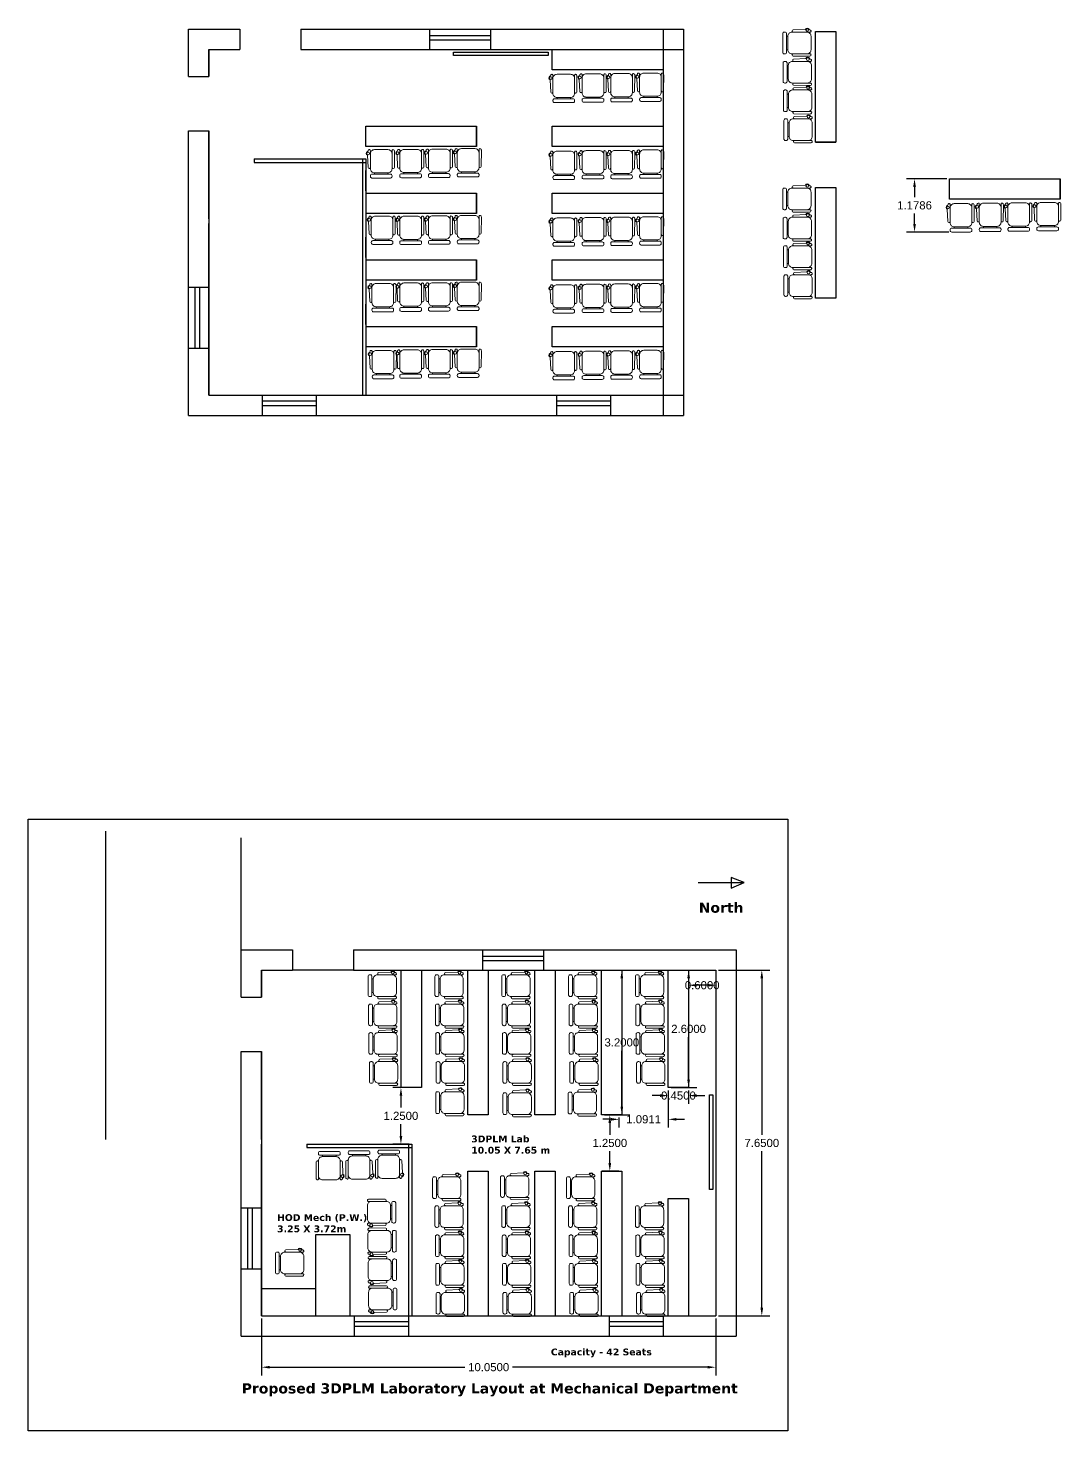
# Model space of a CAD drawing. Header units: inches. Extents: x 3 to 174, y -42 to 17.
# Drawn here: x 17.49 to 40.35, y -41.75 to -10.7 of the extents above; entities that cross this region are included whole.
import ezdxf

# ---------------------------------------------------------------- set-up
doc = ezdxf.new("R2010")
doc.units = ezdxf.units.IN
doc.header["$MEASUREMENT"] = 0
doc.layers.add('FUR', color=1, linetype='Continuous', lineweight=15)
doc.layers.add('FURN', color=10, linetype='Continuous', lineweight=9)
doc.styles.get("Standard").update_dxf_attribs({"font": 'arial.ttf'})
doc.dimstyles.get("Standard").update_dxf_attribs({"dimtxt": 0.18, "dimasz": 0.18, "dimexe": 0.18, "dimexo": 0.0625, "dimgap": 0.09, "dimtad": 0, "dimtih": 1, "dimtoh": 1, "dimdec": 4, "dimzin": 0, "dimdsep": 46, "dimtxsty": 'Standard', "dimcen": 0.09, "dimadec": 0, "dimazin": 0, "dimtfac": 1, "dimtdec": 4, "dimtofl": 0, "dimtmove": 0, "dimatfit": 3, "dimfxl": 1, "dimtolj": 1, "dimtzin": 0, "dimarcsym": 0})

# ---------------------------------------------------------------- blocks, each defined once
blk = doc.blocks.new('CINE CHAIR')
at = {"layer": 'FUR', "color": 48, "lineweight": 0}
for p, q in [((448043.776, 57308.306), (448043.8, 57308.306)), ((448043.776, 57308.058), (448043.8, 57308.058))]:
    blk.add_line(p, q, dxfattribs=at)
blk.add_lwpolyline([(448043.45, 57308.434), (448043.678, 57308.423, -0.388092), (448043.695, 57308.404), (448043.695, 57308.401, -0.414214), (448043.676, 57308.382), (448043.367, 57308.382, -0.414214), (448043.348, 57308.401), (448043.348, 57308.404, -0.491313), (448043.377, 57308.423), (448043.384, 57308.436)], format="xyb", dxfattribs=at)
for points in [[(448043.424, 57308.382), (448043.7, 57308.382, -0.414214), (448043.776, 57308.306), (448043.776, 57308.058, -0.414214), (448043.7, 57307.982), (448043.424, 57307.982, -0.414214), (448043.348, 57308.058), (448043.348, 57308.306, -0.414214)], [(448043.828, 57308.382), (448043.842, 57308.382, -0.414214), (448043.871, 57308.353), (448043.871, 57308.01, -0.414214), (448043.842, 57307.982), (448043.828, 57307.982, -0.414214), (448043.8, 57308.01), (448043.8, 57308.353, -0.414214)], [(448043.379, 57307.938), (448043.678, 57307.94, 0.393133), (448043.695, 57307.959), (448043.695, 57307.963, 0.414214), (448043.676, 57307.982), (448043.367, 57307.982, 0.414214), (448043.348, 57307.963), (448043.348, 57307.966, 0.435766)]]:
    blk.add_lwpolyline(points, format="xyb", close=True, dxfattribs=at)
blk.add_circle((448043.417, 57308.422), 0.0249, dxfattribs=at)
blk.add_arc((448043.417, 57308.422), 0.0356, 19.6628, 156.9494, dxfattribs=at)
blk = doc.blocks.new('*D15')
at = {"color": 0, "lineweight": -2}
for p, q in [((37.824, -14.033), (36.932, -14.033)), ((37.112, -14.213), (37.112, -14.441)), ((37.112, -15.032), (37.112, -14.804)), ((37.872, -15.212), (36.932, -15.212))]:
    blk.add_line(p, q, dxfattribs=at)
at = {"color": 0}
for points in [[(37.082, -14.213), (37.142, -14.213), (37.112, -14.033)], [(37.082, -15.032), (37.142, -15.032), (37.112, -15.212)]]:
    blk.add_solid(points, dxfattribs=at)
at = {"layer": 'Defpoints', "color": 0}
for p in [(37.887, -14.033), (37.112, -15.212), (37.934, -15.212)]:
    blk.add_point(p, dxfattribs=at)
at = {"color": 0, "insert": (37.112, -14.623), "char_height": 0.18, "attachment_point": 5}
blk.add_mtext('\\A1;1.1786', dxfattribs=at)
blk = doc.blocks.new('*D16')
at = {"color": 0, "lineweight": -2}
for p, q in [((22.662, -39.26), (22.662, -40.515)), ((32.712, -39.26), (32.712, -40.515)), ((22.842, -40.335), (27.163, -40.335)), ((32.532, -40.335), (28.212, -40.335))]:
    blk.add_line(p, q, dxfattribs=at)
at = {"color": 0}
for points in [[(22.842, -40.305), (22.842, -40.365), (22.662, -40.335)], [(32.532, -40.305), (32.532, -40.365), (32.712, -40.335)]]:
    blk.add_solid(points, dxfattribs=at)
at = {"layer": 'Defpoints', "color": 0}
for p in [(22.662, -39.198), (32.712, -39.198), (32.712, -40.335)]:
    blk.add_point(p, dxfattribs=at)
at = {"color": 0, "insert": (27.687, -40.335), "char_height": 0.18, "attachment_point": 5}
blk.add_mtext('\\A1;10.0500', dxfattribs=at)
blk = doc.blocks.new('*D17')
at = {"color": 0, "lineweight": -2}
for p, q in [((32.775, -31.548), (33.912, -31.548)), ((33.732, -31.728), (33.732, -35.191)), ((33.732, -39.018), (33.732, -35.555)), ((32.775, -39.198), (33.912, -39.198))]:
    blk.add_line(p, q, dxfattribs=at)
at = {"color": 0}
for points in [[(33.702, -31.728), (33.762, -31.728), (33.732, -31.548)], [(33.702, -39.018), (33.762, -39.018), (33.732, -39.198)]]:
    blk.add_solid(points, dxfattribs=at)
at = {"layer": 'Defpoints', "color": 0}
for p in [(32.712, -31.548), (33.732, -31.548), (32.712, -39.198)]:
    blk.add_point(p, dxfattribs=at)
at = {"color": 0, "insert": (33.732, -35.373), "char_height": 0.18, "attachment_point": 5}
blk.add_mtext('\\A1;7.6500', dxfattribs=at)
blk = doc.blocks.new('*D18')
at = {"color": 0, "lineweight": -2}
for p, q in [((32.112, -31.61), (32.112, -32.062)), ((32.712, -31.61), (32.712, -32.062)), ((32.532, -31.882), (32.292, -31.882))]:
    blk.add_line(p, q, dxfattribs=at)
at = {"color": 0}
for points in [[(32.292, -31.852), (32.292, -31.912), (32.112, -31.882)], [(32.532, -31.852), (32.532, -31.912), (32.712, -31.882)]]:
    blk.add_solid(points, dxfattribs=at)
at = {"layer": 'Defpoints', "color": 0}
for p in [(32.112, -31.548), (32.712, -31.548), (32.112, -31.882)]:
    blk.add_point(p, dxfattribs=at)
at = {"color": 0, "insert": (32.412, -31.882), "char_height": 0.18, "attachment_point": 5}
blk.add_mtext('\\A1;0.6000', dxfattribs=at)
blk = doc.blocks.new('*D19')
at = {"color": 0, "lineweight": -2}
for p, q in [((30.571, -34.748), (30.188, -34.748)), ((30.368, -34.928), (30.368, -35.191)), ((30.368, -35.818), (30.368, -35.555)), ((30.571, -35.998), (30.188, -35.998))]:
    blk.add_line(p, q, dxfattribs=at)
at = {"color": 0}
for points in [[(30.338, -34.928), (30.398, -34.928), (30.368, -34.748)], [(30.338, -35.818), (30.398, -35.818), (30.368, -35.998)]]:
    blk.add_solid(points, dxfattribs=at)
at = {"layer": 'Defpoints', "color": 0}
for p in [(30.634, -34.748), (30.368, -35.998), (30.634, -35.998)]:
    blk.add_point(p, dxfattribs=at)
at = {"color": 0, "insert": (30.368, -35.373), "char_height": 0.18, "attachment_point": 5}
blk.add_mtext('\\A1;1.2500', dxfattribs=at)
blk = doc.blocks.new('*D20')
at = {"color": 0, "lineweight": -2}
for p, q in [((26.136, -34.148), (25.565, -34.148)), ((25.745, -34.328), (25.745, -34.591)), ((25.745, -35.218), (25.745, -34.955)), ((25.925, -35.398), (25.565, -35.398))]:
    blk.add_line(p, q, dxfattribs=at)
at = {"color": 0}
for points in [[(25.715, -34.328), (25.775, -34.328), (25.745, -34.148)], [(25.715, -35.218), (25.775, -35.218), (25.745, -35.398)]]:
    blk.add_solid(points, dxfattribs=at)
at = {"layer": 'Defpoints', "color": 0}
for p in [(26.198, -34.148), (25.745, -35.398), (25.987, -35.398)]:
    blk.add_point(p, dxfattribs=at)
at = {"color": 0, "insert": (25.745, -34.773), "char_height": 0.18, "attachment_point": 5}
blk.add_mtext('\\A1;1.2500', dxfattribs=at)
blk = doc.blocks.new('*D21')
at = {"color": 0, "lineweight": -2}
for p, q in [((31.482, -34.324), (31.302, -34.324)), ((31.662, -34.21), (31.662, -34.504)), ((32.112, -34.21), (32.112, -34.504)), ((32.292, -34.324), (32.472, -34.324))]:
    blk.add_line(p, q, dxfattribs=at)
at = {"color": 0}
for points in [[(31.482, -34.294), (31.482, -34.354), (31.662, -34.324)], [(32.292, -34.294), (32.292, -34.354), (32.112, -34.324)]]:
    blk.add_solid(points, dxfattribs=at)
at = {"layer": 'Defpoints', "color": 0}
for p in [(31.662, -34.148), (32.112, -34.148), (32.112, -34.324)]:
    blk.add_point(p, dxfattribs=at)
at = {"color": 0, "insert": (31.887, -34.324), "char_height": 0.18, "attachment_point": 5}
blk.add_mtext('\\A1;0.4500', dxfattribs=at)
blk = doc.blocks.new('*D22')
at = {"color": 0, "lineweight": -2}
for p, q in [((31.662, -34.21), (31.662, -35.029)), ((30.391, -34.849), (30.211, -34.849)), ((30.571, -34.81), (30.571, -35.029)), ((31.842, -34.849), (32.022, -34.849))]:
    blk.add_line(p, q, dxfattribs=at)
at = {"color": 0}
for points in [[(30.391, -34.819), (30.391, -34.879), (30.571, -34.849)], [(31.842, -34.819), (31.842, -34.879), (31.662, -34.849)]]:
    blk.add_solid(points, dxfattribs=at)
at = {"layer": 'Defpoints', "color": 0}
for p in [(31.662, -34.148), (30.571, -34.748), (31.662, -34.849)]:
    blk.add_point(p, dxfattribs=at)
at = {"color": 0, "insert": (31.117, -34.849), "char_height": 0.18, "attachment_point": 5}
blk.add_mtext('\\A1;1.0911', dxfattribs=at)
blk = doc.blocks.new('*D23')
at = {"color": 0, "lineweight": -2}
for p, q in [((31.725, -31.548), (32.292, -31.548)), ((32.112, -31.728), (32.112, -32.666)), ((32.112, -33.968), (32.112, -33.03)), ((31.725, -34.148), (32.292, -34.148))]:
    blk.add_line(p, q, dxfattribs=at)
at = {"color": 0}
for points in [[(32.082, -31.728), (32.142, -31.728), (32.112, -31.548)], [(32.082, -33.968), (32.142, -33.968), (32.112, -34.148)]]:
    blk.add_solid(points, dxfattribs=at)
at = {"layer": 'Defpoints', "color": 0}
for p in [(31.662, -31.548), (31.662, -34.148), (32.112, -34.148)]:
    blk.add_point(p, dxfattribs=at)
at = {"color": 0, "insert": (32.112, -32.848), "char_height": 0.18, "attachment_point": 5}
blk.add_mtext('\\A1;2.6000', dxfattribs=at)
blk = doc.blocks.new('*D24')
at = {"color": 0, "lineweight": -2}
for p, q in [((30.246, -31.548), (30.814, -31.548)), ((30.634, -31.728), (30.634, -32.966)), ((30.634, -34.568), (30.634, -33.33)), ((30.251, -34.748), (30.814, -34.748))]:
    blk.add_line(p, q, dxfattribs=at)
at = {"color": 0}
for points in [[(30.604, -31.728), (30.664, -31.728), (30.634, -31.548)], [(30.604, -34.568), (30.664, -34.568), (30.634, -34.748)]]:
    blk.add_solid(points, dxfattribs=at)
at = {"layer": 'Defpoints', "color": 0}
for p in [(30.184, -31.548), (30.188, -34.748), (30.634, -34.748)]:
    blk.add_point(p, dxfattribs=at)
at = {"color": 0, "insert": (30.634, -33.148), "char_height": 0.18, "attachment_point": 5}
blk.add_mtext('\\A1;3.2000', dxfattribs=at)

msp = doc.modelspace()

# ---------------------------------------------------------------- linework, layer by layer
for p, q in [((21.04581, -10.72064), (22.18204, -10.72064)), ((21.04581, -11.77064), (21.04581, -10.72064)), ((22.18204, -10.72064), (22.18204, -11.17064)), ((23.53204, -10.72064), (23.53204, -11.17064)), ((23.53204, -10.72064), (31.99581, -10.72064)), ((26.38101, -10.72064), (26.38101, -11.17064)), ((26.38101, -10.86057), (27.73101, -10.86057)), ((27.73101, -10.72064), (27.73101, -11.17064)), ((31.54581, -10.72064), (31.54581, -19.27064)), ((31.99581, -10.72064), (31.99581, -19.27064)), ((34.92254, -10.77643), (35.37254, -10.77643)), ((34.92254, -13.22643), (34.92254, -10.77643)), ((35.37254, -10.77643), (35.37254, -13.22643)), ((21.49581, -11.17064), (22.18204, -11.17064)), ((21.49581, -11.17064), (22.18204, -11.17064)), ((21.49581, -11.17064), (21.49581, -11.77064)), ((21.49581, -11.77064), (21.49581, -11.17064)), ((23.53204, -11.17064), (25.19581, -11.17064)), ((23.53204, -11.17064), (25.19581, -11.17064)), ((25.19581, -11.17064), (31.99581, -11.17064)), ((26.38101, -10.96057), (27.73101, -10.96057)), ((29.09581, -11.62064), (29.09581, -11.17064)), ((29.09581, -11.17064), (31.54581, -11.17064)), ((31.54581, -11.17064), (31.54581, -11.62064)), ((26.90664, -11.30846), (26.90664, -11.23346)), ((26.90664, -11.23346), (29.00664, -11.23346)), ((29.00664, -11.30846), (26.90664, -11.30846)), ((29.00664, -11.23346), (29.00664, -11.30846)), ((21.04581, -11.77064), (21.49581, -11.77064)), ((31.54581, -11.62064), (29.09581, -11.62064)), ((31.54581, -12.37064), (31.54581, -12.82064)), ((21.04581, -14.92064), (21.04581, -12.97064)), ((21.04581, -12.97064), (21.49581, -12.97064)), ((21.49581, -14.92064), (21.49581, -12.97064)), ((21.49581, -12.97064), (21.49581, -18.82064)), ((24.97081, -13.32064), (24.97081, -12.87064)), ((24.97081, -12.87064), (27.42081, -12.87064)), ((27.42081, -13.32064), (27.42081, -12.87064)), ((27.42081, -12.87064), (27.42081, -13.32064)), ((29.09581, -13.32064), (29.09581, -12.87064)), ((29.09581, -12.87064), (31.54581, -12.87064)), ((27.42081, -13.32064), (24.97081, -13.32064)), ((31.54581, -13.32064), (29.09581, -13.32064)), ((34.92254, -13.22643), (35.37254, -13.22643)), ((35.37254, -13.22643), (34.92254, -13.22643)), ((22.49581, -13.59564), (24.97081, -13.59564)), ((22.49581, -13.59564), (22.49581, -13.67064)), ((24.89581, -13.59564), (24.89581, -18.82064)), ((24.97081, -13.59564), (24.97081, -18.82064)), ((22.49581, -13.67064), (24.97081, -13.67064)), ((24.97081, -14.29924), (24.97081, -13.84924)), ((31.54581, -13.84924), (31.54581, -14.29924)), ((34.92254, -14.22643), (35.37254, -14.22643)), ((34.92254, -16.67643), (34.92254, -14.22643)), ((35.37254, -14.22643), (35.37254, -16.67643)), ((37.88689, -14.48326), (37.88689, -14.03326)), ((37.88689, -14.03326), (40.33689, -14.03326)), ((40.33689, -14.48326), (40.33689, -14.03326)), ((40.33689, -14.03326), (40.33689, -14.48326)), ((24.97081, -14.34924), (27.42081, -14.34924)), ((27.42081, -14.79924), (27.42081, -14.34924)), ((27.42081, -14.34924), (27.42081, -14.79924)), ((29.09581, -14.79924), (29.09581, -14.34924)), ((29.09581, -14.34924), (31.54581, -14.34924)), ((40.33689, -14.48326), (37.88689, -14.48326)), ((27.42081, -14.79924), (24.97081, -14.79924)), ((31.54581, -14.79924), (29.09581, -14.79924)), ((21.04581, -19.27064), (21.04581, -14.92064)), ((21.49581, -18.82064), (21.49581, -15.02064)), ((24.97081, -15.77783), (24.97081, -15.32783)), ((31.54581, -15.32783), (31.54581, -15.77783)), ((24.97081, -15.82783), (27.42081, -15.82783)), ((27.42081, -16.27783), (27.42081, -15.82783)), ((27.42081, -15.82783), (27.42081, -16.27783)), ((29.09581, -16.27783), (29.09581, -15.82783)), ((29.09581, -15.82783), (31.54581, -15.82783)), ((21.49581, -16.4403), (21.04581, -16.4403)), ((21.18545, -16.4403), (21.18545, -17.7903)), ((21.28545, -16.4403), (21.28545, -17.7903)), ((27.42081, -16.27783), (24.97081, -16.27783)), ((31.54581, -16.27783), (29.09581, -16.27783)), ((35.37254, -16.67643), (34.92254, -16.67643)), ((24.97081, -17.25643), (24.97081, -16.80643)), ((31.54581, -16.80643), (31.54581, -17.25643)), ((24.97081, -17.30643), (27.42081, -17.30643)), ((27.42081, -17.75643), (27.42081, -17.30643)), ((27.42081, -17.30643), (27.42081, -17.75643)), ((29.09581, -17.75643), (29.09581, -17.30643)), ((29.09581, -17.30643), (31.54581, -17.30643)), ((21.49581, -17.7903), (21.04581, -17.7903)), ((27.42081, -17.75643), (24.97081, -17.75643)), ((31.54581, -17.75643), (29.09581, -17.75643)), ((21.49581, -18.82064), (31.99581, -18.82064)), ((22.67109, -18.82064), (22.67109, -19.27064)), ((23.87109, -18.82064), (23.87109, -19.27064)), ((29.18561, -18.82064), (29.18561, -19.27064)), ((30.38561, -18.82064), (30.38561, -19.27064)), ((22.67109, -18.94806), (23.87109, -18.94806)), ((22.67109, -19.04806), (23.87109, -19.04806)), ((29.18561, -18.94806), (30.38561, -18.94806)), ((29.18561, -19.04806), (30.38561, -19.04806)), ((21.04581, -19.27064), (31.99581, -19.27064)), ((19.21248, -33.34794), (19.21248, -28.47487)), ((22.21248, -31.09794), (22.21248, -28.61688)), ((32.32627, -29.60457), (33.3431, -29.60457)), ((33.3431, -29.60457), (33.05492, -29.49484)), ((33.05492, -29.49484), (33.05492, -29.73419)), ((33.05492, -29.73419), (33.3431, -29.60457)), ((22.21248, -32.14794), (22.21248, -31.09794)), ((22.21248, -31.09794), (23.34872, -31.09794)), ((23.34872, -31.09794), (23.34872, -31.54794)), ((24.69872, -31.09794), (33.16248, -31.09794)), ((24.69872, -31.09794), (24.69872, -31.54794)), ((27.54769, -31.09794), (27.54769, -31.54794)), ((27.54769, -31.23786), (28.89769, -31.23786)), ((27.54769, -31.33786), (28.89769, -31.33786)), ((28.89769, -31.09794), (28.89769, -31.54794)), ((33.16248, -31.09794), (33.16248, -39.64794)), ((22.66248, -32.14794), (22.66248, -31.54794)), ((22.66248, -31.54794), (23.34872, -31.54794)), ((22.66248, -31.54794), (23.34872, -31.54794)), ((22.66248, -31.54794), (22.66248, -32.14794)), ((24.69872, -31.54794), (23.34872, -31.54794)), ((24.69872, -31.54794), (26.36248, -31.54794)), ((24.69872, -31.54794), (26.36248, -31.54794)), ((25.74809, -34.14794), (25.74809, -31.54794)), ((26.19809, -31.54794), (26.19809, -34.14794)), ((26.19809, -31.54794), (26.19809, -34.14794)), ((26.36248, -31.54794), (32.71248, -31.54794)), ((27.22669, -31.54794), (27.67669, -31.54794)), ((27.22669, -34.74794), (27.22669, -31.54794)), ((27.67669, -31.54794), (27.67669, -34.74794)), ((28.70529, -31.54794), (29.15529, -31.54794)), ((28.70529, -34.74794), (28.70529, -31.54794)), ((29.15529, -31.54794), (29.15529, -34.74794)), ((30.18389, -31.54794), (30.63389, -31.54794)), ((30.18389, -34.74794), (30.18389, -31.54794)), ((30.63389, -31.54794), (30.63389, -34.74794)), ((31.66248, -31.54794), (32.11248, -31.54794)), ((31.66248, -34.14794), (31.66248, -31.54794)), ((32.11248, -31.54794), (32.11248, -34.14794)), ((32.71248, -31.54794), (32.71248, -39.19794)), ((22.21248, -32.14794), (22.66248, -32.14794)), ((32.71248, -32.74794), (32.71248, -33.19794)), ((19.21248, -35.29794), (19.21248, -33.34794)), ((22.21248, -35.29794), (22.21248, -33.34794)), ((22.21248, -33.34794), (22.66248, -33.34794)), ((22.66248, -35.29794), (22.66248, -33.34794)), ((22.66248, -33.34794), (22.66248, -39.19794)), ((26.19809, -34.14794), (25.74809, -34.14794)), ((32.11248, -34.14794), (31.66248, -34.14794)), ((32.57211, -36.40438), (32.57211, -34.30438)), ((32.57211, -34.30438), (32.64711, -34.30438)), ((32.64711, -34.30438), (32.64711, -36.40438)), ((32.71248, -34.22654), (32.71248, -34.67654)), ((27.67669, -34.74794), (27.22669, -34.74794)), ((29.15529, -34.74794), (28.70529, -34.74794)), ((30.63389, -34.74794), (30.18389, -34.74794)), ((22.21248, -39.64794), (22.21248, -35.29794)), ((22.66248, -39.19794), (22.66248, -35.39794)), ((23.66248, -35.39794), (23.66248, -35.47294)), ((23.66248, -35.39794), (25.98748, -35.39794)), ((23.66248, -35.47294), (25.98748, -35.47294)), ((25.91248, -35.39794), (25.91248, -39.19794)), ((25.91248, -35.39794), (25.91248, -39.19794)), ((25.98748, -35.39794), (25.98748, -39.19794)), ((27.22669, -39.19794), (27.22669, -35.99794)), ((27.22669, -35.99794), (27.67669, -35.99794)), ((27.67669, -35.99794), (27.67669, -39.19794)), ((28.70529, -39.19794), (28.70529, -35.99794)), ((28.70529, -35.99794), (29.15529, -35.99794)), ((29.15529, -35.99794), (29.15529, -39.19794)), ((30.18389, -39.19794), (30.18389, -35.99794)), ((30.18389, -35.99794), (30.63389, -35.99794)), ((30.63389, -35.99794), (30.63389, -39.19794)), ((32.71248, -35.70513), (32.71248, -36.15513)), ((31.66248, -39.19794), (31.66248, -36.59794)), ((31.66248, -36.59794), (32.11248, -36.59794)), ((32.11248, -36.59794), (32.11248, -39.19794)), ((32.64711, -36.40438), (32.57211, -36.40438)), ((22.66248, -36.8176), (22.21248, -36.8176)), ((22.35213, -36.8176), (22.35213, -38.1676)), ((22.45213, -36.8176), (22.45213, -38.1676)), ((32.71248, -37.18373), (32.71248, -37.63373)), ((23.86248, -39.19794), (23.86248, -37.39794)), ((23.86248, -37.39794), (24.61248, -37.39794)), ((24.61248, -37.39794), (24.61248, -39.19794)), ((22.66248, -38.1676), (22.21248, -38.1676)), ((23.86248, -38.59794), (22.66248, -38.59794)), ((23.86248, -39.19794), (23.86248, -38.59794)), ((22.66248, -39.19794), (32.71248, -39.19794)), ((22.66248, -39.19794), (23.86248, -39.19794)), ((24.71248, -39.19794), (24.71248, -39.64794)), ((24.71248, -39.32536), (25.91248, -39.32536)), ((24.71248, -39.42536), (25.91248, -39.42536)), ((25.91248, -39.19794), (25.91248, -39.64794)), ((30.35229, -39.19794), (30.35229, -39.64794)), ((30.35229, -39.32536), (31.55229, -39.32536)), ((30.35229, -39.42536), (31.55229, -39.42536)), ((31.55229, -39.19794), (31.55229, -39.64794)), ((22.21248, -39.64794), (33.16248, -39.64794))]:
    msp.add_line(p, q)
msp.add_lwpolyline([(17.49306, -28.20276), (34.305, -28.20276), (34.305, -41.74545), (17.49306, -41.74545)], close=True)

# ---------------------------------------------------------------- block references
at = {"layer": 'FURN', "yscale": 1.200000000000003, "zscale": 1.2}
for p, xscale, rotation in [((537687.86698, -68772.80956), -1.200000000000009, 0.0008565926002912505), ((537687.87756, -68773.4557), -1.200000000000009, 0.0008565926002912505), ((68791.12894, 537641.32379), -1.20000000000001, 90.0008565926003), ((68791.77508, 537641.33438), -1.200000000000009, 90.0008565926003), ((68792.40756, 537641.34036), -1.20000000000001, 90.0008565926003), ((68793.0475, 537641.35094), -1.20000000000001, 90.0008565926003), ((537687.88354, -68774.08818), -1.200000000000009, 0.0008565926002912505), ((537687.89413, -68774.72812), -1.200000000000009, 0.0008565926002912505), ((68787.08947, 537639.65624), -1.200000000000012, 90.0008565926003), ((68787.74129, 537639.66235), -1.200000000000011, 90.0008565926003), ((68788.37378, 537639.66833), -1.200000000000011, 90.0008565926003), ((68789.01372, 537639.67892), -1.200000000000011, 90.0008565926003), ((68791.12894, 537639.62379), -1.20000000000001, 90.0008565926003), ((68791.77508, 537639.63438), -1.20000000000001, 90.0008565926003), ((68792.40756, 537639.64036), -1.20000000000001, 90.0008565926003), ((68793.0475, 537639.65094), -1.20000000000001, 90.0008565926003), ((537687.86698, -68776.25956), -1.200000000000008, 0.0008565926002912505), ((68799.92002, 537638.46117), -1.20000000000001, 90.0008565926003), ((68800.56616, 537638.47176), -1.200000000000009, 90.0008565926003), ((68801.19865, 537638.47774), -1.20000000000001, 90.0008565926003), ((68801.83859, 537638.48833), -1.20000000000001, 90.0008565926003), ((68787.10835, 537638.18637), -1.200000000000012, 90.0008565926003), ((68787.74129, 537638.18376), -1.200000000000011, 90.0008565926003), ((68788.37378, 537638.18974), -1.200000000000011, 90.0008565926003), ((68789.01372, 537638.20032), -1.200000000000011, 90.0008565926003), ((68791.12894, 537638.14519), -1.20000000000001, 90.0008565926003), ((68791.77508, 537638.15578), -1.20000000000001, 90.0008565926003), ((68792.40756, 537638.16176), -1.20000000000001, 90.0008565926003), ((68793.0475, 537638.17235), -1.20000000000001, 90.0008565926003), ((537687.87756, -68776.9057), -1.200000000000008, 0.0008565926002912505), ((537687.88354, -68777.53818), -1.200000000000009, 0.0008565926002912505), ((537687.89413, -68778.17812), -1.200000000000009, 0.0008565926002912505), ((68787.12421, 537636.69358), -1.200000000000012, 90.0008565926003), ((68787.74129, 537636.70516), -1.200000000000011, 90.0008565926003), ((68788.37378, 537636.71114), -1.200000000000011, 90.0008565926003), ((68789.01372, 537636.72173), -1.200000000000011, 90.0008565926003), ((68791.12894, 537636.6666), -1.20000000000001, 90.0008565926003), ((68791.77508, 537636.67718), -1.20000000000001, 90.0008565926003), ((68792.40756, 537636.68317), -1.20000000000001, 90.0008565926003), ((68793.0475, 537636.69375), -1.20000000000001, 90.0008565926003), ((68787.13112, 537635.21277), -1.200000000000012, 90.0008565926003), ((68787.74129, 537635.22656), -1.200000000000011, 90.0008565926003), ((68788.37378, 537635.23254), -1.200000000000011, 90.0008565926003), ((68789.01372, 537635.24313), -1.200000000000011, 90.0008565926003), ((68791.12894, 537635.188), -1.20000000000001, 90.0008565926003), ((68791.77508, 537635.19859), -1.20000000000001, 90.0008565926003), ((68792.40756, 537635.20457), -1.20000000000001, 90.0008565926003), ((68793.0475, 537635.21515), -1.20000000000001, 90.0008565926003), ((537678.69253, -68793.67227), -1.200000000000013, 0.0008565926002912505), ((537680.17113, -68793.67227), -1.200000000000012, 0.0008565926002912505), ((537681.64972, -68793.67227), -1.200000000000012, 0.0008565926002912505), ((537683.12832, -68793.67227), -1.200000000000012, 0.0008565926002912505), ((537684.60692, -68793.67227), -1.200000000000012, 0.0008565926002912505), ((537678.70311, -68794.31841), -1.200000000000012, 0.0008565926002912505), ((537680.18171, -68794.31841), -1.200000000000012, 0.0008565926002912505), ((537681.66031, -68794.31841), -1.200000000000012, 0.0008565926002912505), ((537683.1389, -68794.31841), -1.200000000000012, 0.0008565926002912505), ((537684.6175, -68794.31841), -1.200000000000012, 0.0008565926002912505), ((537678.70909, -68794.95089), -1.200000000000013, 0.0008565926002912505), ((537680.18769, -68794.95089), -1.200000000000012, 0.0008565926002912505), ((537681.66629, -68794.95089), -1.200000000000012, 0.0008565926002912505), ((537683.14489, -68794.95089), -1.200000000000012, 0.0008565926002912505), ((537684.62348, -68794.95089), -1.200000000000012, 0.0008565926002912505), ((537678.71968, -68795.59083), -1.200000000000013, 0.0008565926002912505), ((537680.19828, -68795.59083), -1.200000000000012, 0.0008565926002912505), ((537681.67688, -68795.59083), -1.200000000000012, 0.0008565926002912505), ((537683.15547, -68795.59083), -1.200000000000012, 0.0008565926002912505), ((537684.63407, -68795.59083), -1.200000000000012, 0.0008565926002912505), ((537680.18729, -68796.25963), -1.200000000000012, 0.0008565926002912505), ((537681.67702, -68796.28276), -1.200000000000012, 0.0008565926002912505), ((537683.12044, -68796.26734), -1.200000000000012, 0.0008565926002912505), ((-68737.62029, -537689.23332), -1.200000000000012, 270.0008565926003), ((-68736.9608, -537689.21829), -1.200000000000013, 270.0008565926003), ((-68736.30446, -537689.20228), -1.200000000000013, 270.0008565926003), ((537681.62307, -68798.11633), -1.200000000000012, 0.0008565926002912505), ((537680.11956, -68798.14253), -1.200000000000012, 0.0008565926002912505), ((537683.08288, -68798.14253), -1.200000000000012, 0.0008565926002912505), ((-537628.04326, 68724.87421), -1.200000000000013, 180.0008565926003), ((537680.17113, -68798.78107), -1.200000000000011, 0.0008565926002912505), ((537681.64972, -68798.78107), -1.200000000000011, 0.0008565926002912505), ((537683.12832, -68798.78107), -1.200000000000011, 0.0008565926002912505), ((537684.60692, -68798.78107), -1.200000000000011, 0.0008565926002912505), ((-537628.03268, 68724.23427), -1.200000000000013, 180.0008565926003), ((537680.18171, -68799.42721), -1.200000000000011, 0.0008565926002912505), ((537681.66031, -68799.42721), -1.200000000000011, 0.0008565926002912505), ((537683.1389, -68799.42721), -1.200000000000011, 0.0008565926002912505), ((537684.6175, -68799.42721), -1.200000000000011, 0.0008565926002912505), ((537676.64065, -68799.80956), -1.200000000000012, 0.0008565926002912505), ((-537628.0267, 68723.60179), -1.200000000000012, 180.0008565926003), ((537680.18769, -68800.05969), -1.200000000000012, 0.0008565926002912505), ((537681.66629, -68800.05969), -1.200000000000012, 0.0008565926002912505), ((537683.14489, -68800.05969), -1.200000000000012, 0.0008565926002912505), ((537684.62348, -68800.05969), -1.200000000000012, 0.0008565926002912505), ((-537628.01611, 68722.95565), -1.200000000000012, 180.0008565926003), ((537680.19828, -68800.69963), -1.200000000000012, 0.0008565926002912505), ((537681.67688, -68800.69963), -1.200000000000012, 0.0008565926002912505), ((537683.15547, -68800.69963), -1.200000000000012, 0.0008565926002912505), ((537684.63407, -68800.69963), -1.200000000000012, 0.0008565926002912505)]:
    msp.add_blockref('CINE CHAIR', p, dxfattribs=dict(at, xscale=xscale, rotation=rotation))

# ---------------------------------------------------------------- texts
at = {"attachment_point": 1}
for s, width, insert, char_height in [('{\\fVerdana|b1|i0|c0|p34;North}', 2.9985292, (32.33654, -30.05153), 0.225), ('{\\fVerdana|b1|i0|c0|p34;3DPLM Lab\\P10.05 X 7.65 m }', 3.7504321, (27.30123, -35.20761), 0.15), ('{\\fVerdana|b1|i0|c0|p34;HOD Mech (P.W.)\\P3.25 X 3.72m}', 3.7504321, (23.00434, -36.94814), 0.15), ('{\\fVerdana|b1|i0|c0|p34;Capacity - 42 Seats}', 3.7504321, (29.06283, -39.92256), 0.15), ('{\\fVerdana|b1|i0|c0|p34;Proposed 3DPLM Laboratory Layout at Mechanical Department}', 18.2030363, (22.2214, -40.69087), 0.225)]:
    msp.add_mtext_dynamic_manual_height_columns(s, width=width, gutter_width=1, heights=[0], dxfattribs=dict(at, insert=insert, char_height=char_height))

# ---------------------------------------------------------------- dimensions: what is measured, and where the dimension line sits
for base, p1, p2, picture, middle in [((37.11153, -15.21186), (37.88689, -14.03326), (37.93433, -15.21186), '*D15', (37.11153, -14.62256)), ((30.63389, -34.74794), (30.18389, -31.54794), (30.18839, -34.74794), '*D24', (30.63389, -33.14794)), ((32.11248, -34.14794), (31.66248, -31.54794), (31.66248, -34.14794), '*D23', (32.11248, -32.84794)), ((33.73185, -31.54794), (32.71248, -39.19794), (32.71248, -31.54794), '*D17', (33.73185, -35.37294)), ((25.74528, -35.39794), (26.19809, -34.14794), (25.98748, -35.39794), '*D20', (25.74528, -34.77294)), ((30.36839, -35.99794), (30.63389, -34.74794), (30.63389, -35.99794), '*D19', (30.36839, -35.37294))]:
    dim = msp.add_linear_dim(base=base, p1=p1, p2=p2, angle=90, dimstyle='Standard')
    dim.commit()
    dim.dimension.update_dxf_attribs({"geometry": picture, "text_midpoint": middle})
for base, p1, p2, picture, middle in [((32.11248, -31.88188), (32.71248, -31.54794), (32.11248, -31.54794), '*D18', (32.41248, -31.88188)), ((32.11248, -34.32378), (31.66248, -34.14794), (32.11248, -34.14794), '*D21', (31.88748, -34.32378))]:
    dim = msp.add_linear_dim(base=base, p1=p1, p2=p2, dimstyle='Standard')
    dim.commit()
    dim.dimension.update_dxf_attribs({"geometry": picture, "text_midpoint": middle, "dimtype": 160})
for base, p1, p2, picture, middle in [((31.66248, -34.84925), (30.57139, -34.74794), (31.66248, -34.14794), '*D22', (31.11693, -34.84925)), ((32.71248, -40.33477), (22.66248, -39.19794), (32.71248, -39.19794), '*D16', (27.68748, -40.33477))]:
    dim = msp.add_linear_dim(base=base, p1=p1, p2=p2, dimstyle='Standard')
    dim.commit()
    dim.dimension.update_dxf_attribs({"geometry": picture, "text_midpoint": middle})

doc.saveas('drawing.dxf')
